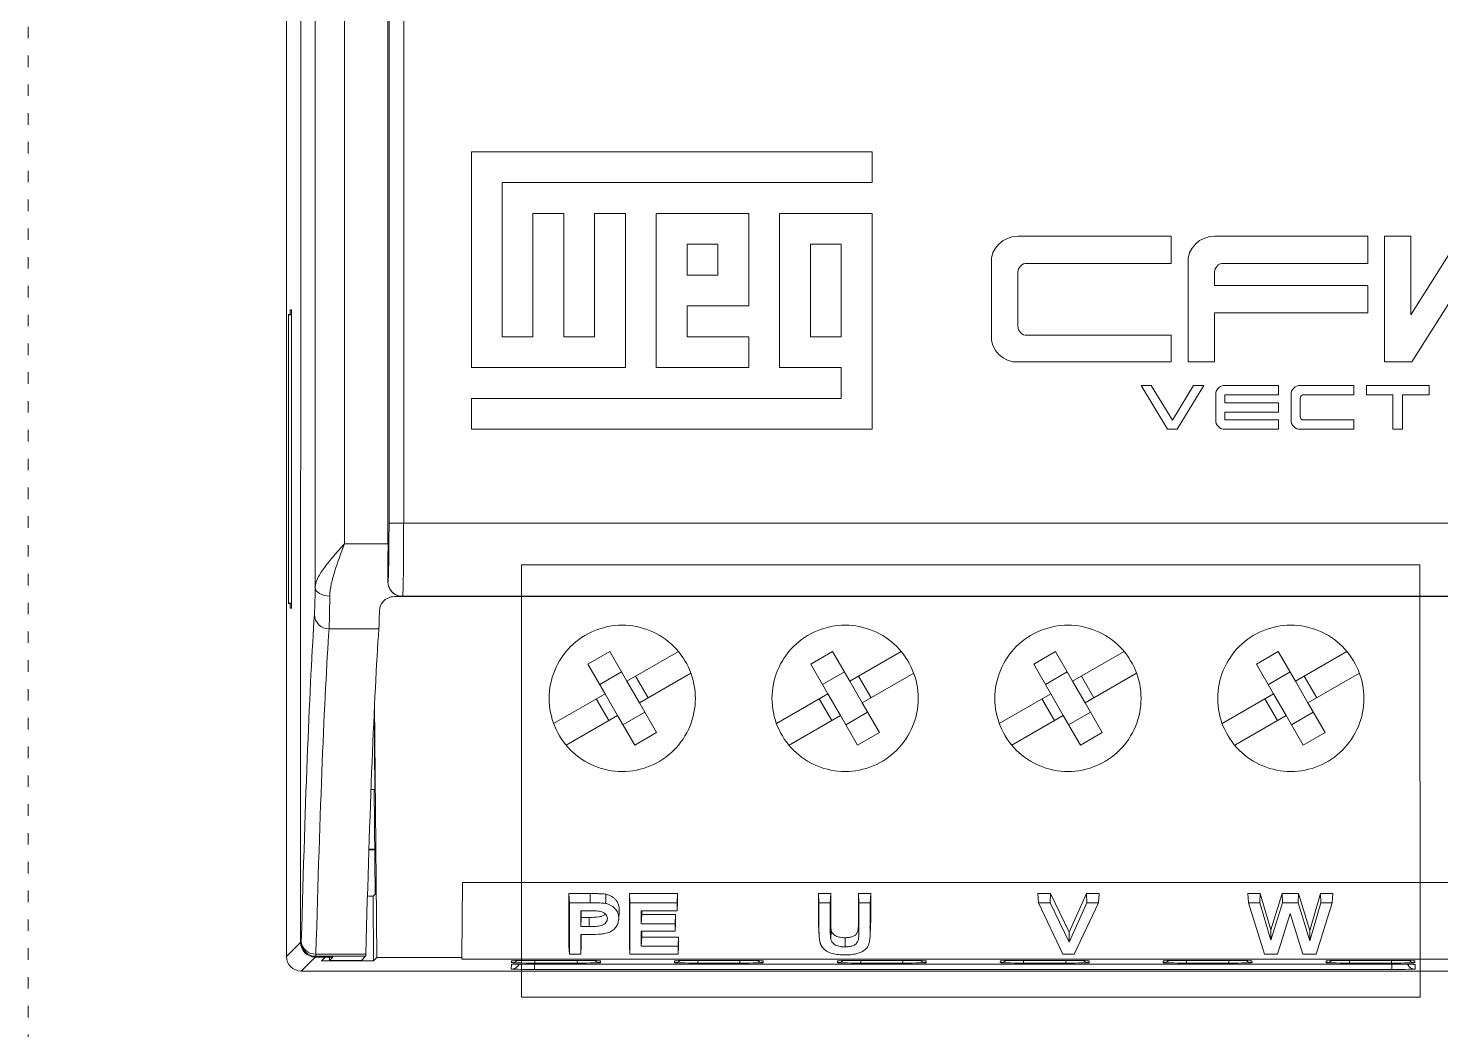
# Model space of a CAD drawing. Header units: millimetres. Extents: x 32696 to 36207, y 16706 to 17911.
# Drawn here: x 35109.6 to 35256.8, y 16825.3 to 16929.6 of the extents above; entities that cross this region are included whole.
import ezdxf

# ---------------------------------------------------------------- set-up
doc = ezdxf.new("R2010")
doc.units = ezdxf.units.MM
doc.header["$LTSCALE"] = 0.1
doc.linetypes.add('ACAD_ISO03W100', pattern=[30, 12, -18])
doc.layers.get('0').update_dxf_attribs({"lineweight": 20})
doc.layers.add('ANNOTATION', color=252, linetype='ACAD_ISO03W100', lineweight=13)
doc.layers.add('POTENCIA', color=2, linetype='Continuous', lineweight=25)

# ---------------------------------------------------------------- blocks, each defined once
blk = doc.blocks.new('CFW-300')
at = {"lineweight": 9}
for p, q in [((37484.574, 17426.903), (37484.574, 17348.434)), ((37484.574, 17426.903), (37484.574, 17348.434)), ((37486.327, 17355.837), (37486.327, 17383.385)), ((37486.577, 17383.383), (37486.577, 17355.837)), ((37486.309, 17355.483), (37486.309, 17378.796)), ((37485.063, 17354.739), (37485.063, 17378.35)), ((37485.563, 17378.368), (37485.563, 17355.483)), ((37484.814, 17348.674), (37484.819, 17378.116)), ((37484.815, 17348.674), (37484.819, 17378.106)), ((37487.734, 17362.184), (37487.734, 17358.495)), ((37494.585, 17362.184), (37487.734, 17362.184)), ((37494.585, 17361.657), (37494.585, 17362.184)), ((37488.261, 17359.022), (37488.261, 17361.657)), ((37488.261, 17361.657), (37494.585, 17361.657)), ((37488.788, 17361.13), (37488.788, 17359.022)), ((37489.315, 17361.13), (37488.788, 17361.13)), ((37489.315, 17359.022), (37489.315, 17361.13)), ((37489.842, 17361.13), (37489.842, 17359.022)), ((37490.369, 17361.13), (37489.842, 17361.13)), ((37490.369, 17358.495), (37490.369, 17361.13)), ((37490.896, 17361.13), (37490.896, 17358.495)), ((37492.477, 17361.13), (37490.896, 17361.13)), ((37492.477, 17359.549), (37492.477, 17361.13)), ((37494.585, 17361.13), (37493.004, 17361.13)), ((37493.004, 17361.13), (37493.004, 17358.495)), ((37494.585, 17357.441), (37494.585, 17361.13)), ((37491.95, 17360.603), (37491.423, 17360.603)), ((37491.423, 17360.603), (37491.423, 17360.076)), ((37491.95, 17360.076), (37491.95, 17360.603)), ((37494.058, 17360.603), (37493.531, 17360.603)), ((37493.531, 17360.603), (37493.531, 17359.022)), ((37494.058, 17359.022), (37494.058, 17360.603)), ((37496.649, 17360.459), (37496.694, 17360.535)), ((37496.694, 17360.535), (37496.755, 17360.603)), ((37496.755, 17360.603), (37496.824, 17360.664)), ((37496.824, 17360.664), (37496.9, 17360.703)), ((37496.9, 17360.703), (37496.992, 17360.733)), ((37496.992, 17360.733), (37497.076, 17360.741)), ((37497.076, 17360.741), (37499.698, 17360.741)), ((37499.698, 17360.741), (37499.698, 17360.276)), ((37500.01, 17360.459), (37500.056, 17360.535)), ((37500.056, 17360.535), (37500.117, 17360.603)), ((37500.117, 17360.603), (37500.185, 17360.664)), ((37500.185, 17360.664), (37500.261, 17360.703)), ((37500.261, 17360.703), (37500.353, 17360.733)), ((37500.353, 17360.733), (37500.437, 17360.741)), ((37500.437, 17360.741), (37503.06, 17360.741)), ((37503.06, 17360.741), (37503.06, 17360.276)), ((37503.348, 17360.741), (37503.798, 17360.741)), ((37503.348, 17358.591), (37503.348, 17360.741)), ((37503.798, 17360.741), (37503.798, 17359.399)), ((37503.798, 17359.399), (37504.644, 17360.741)), ((37496.626, 17360.367), (37496.649, 17360.459)), ((37496.626, 17358.956), (37496.626, 17360.367)), ((37497.205, 17360.276), (37497.175, 17360.268)), ((37499.698, 17360.276), (37497.205, 17360.276)), ((37499.987, 17360.367), (37500.01, 17360.459)), ((37499.987, 17358.591), (37499.987, 17360.367)), ((37500.566, 17360.276), (37500.536, 17360.268)), ((37503.06, 17360.276), (37500.566, 17360.276)), ((37504.881, 17360.283), (37503.814, 17358.591)), ((37491.423, 17360.076), (37491.95, 17360.076)), ((37497.083, 17360.154), (37497.076, 17360.123)), ((37497.076, 17360.123), (37497.076, 17359.2)), ((37497.091, 17360.184), (37497.083, 17360.154)), ((37497.106, 17360.207), (37497.091, 17360.184)), ((37497.121, 17360.23), (37497.106, 17360.207)), ((37497.144, 17360.253), (37497.121, 17360.23)), ((37497.175, 17360.268), (37497.144, 17360.253)), ((37500.444, 17360.154), (37500.437, 17360.123)), ((37500.437, 17360.123), (37500.437, 17359.895)), ((37500.452, 17360.184), (37500.444, 17360.154)), ((37500.468, 17360.207), (37500.452, 17360.184)), ((37500.483, 17360.23), (37500.468, 17360.207)), ((37500.505, 17360.253), (37500.483, 17360.23)), ((37500.536, 17360.268), (37500.505, 17360.253)), ((37500.437, 17359.895), (37503.06, 17359.895)), ((37503.06, 17359.895), (37503.06, 17359.429)), ((37484.609, 17359.402), (37484.609, 17359.398)), ((37484.661, 17359.402), (37484.609, 17359.402)), ((37484.609, 17359.398), (37484.661, 17359.396)), ((37484.609, 17354.47), (37484.609, 17359.398)), ((37484.635, 17359.402), (37484.635, 17359.484)), ((37484.635, 17359.484), (37484.661, 17359.484)), ((37484.661, 17359.484), (37484.661, 17354.384)), ((37491.423, 17359.549), (37492.477, 17359.549)), ((37491.423, 17359.022), (37491.423, 17359.549)), ((37503.06, 17359.429), (37500.437, 17359.429)), ((37500.437, 17359.429), (37500.437, 17358.591)), ((37497.076, 17359.2), (37497.083, 17359.17)), ((37497.083, 17359.17), (37497.091, 17359.139)), ((37497.091, 17359.139), (37497.106, 17359.117)), ((37497.106, 17359.117), (37497.121, 17359.094)), ((37497.121, 17359.094), (37497.144, 17359.071)), ((37497.144, 17359.071), (37497.175, 17359.056)), ((37488.788, 17359.022), (37488.261, 17359.022)), ((37489.842, 17359.022), (37489.315, 17359.022)), ((37492.477, 17359.022), (37491.423, 17359.022)), ((37492.477, 17358.495), (37492.477, 17359.022)), ((37493.531, 17359.022), (37494.058, 17359.022)), ((37496.649, 17358.873), (37496.626, 17358.956)), ((37496.694, 17358.789), (37496.649, 17358.873)), ((37497.175, 17359.056), (37497.205, 17359.048)), ((37497.205, 17359.048), (37499.698, 17359.048)), ((37499.698, 17359.048), (37499.698, 17358.591)), ((37496.755, 17358.72), (37496.694, 17358.789)), ((37496.824, 17358.659), (37496.755, 17358.72)), ((37496.9, 17358.621), (37496.824, 17358.659)), ((37496.992, 17358.591), (37496.9, 17358.621)), ((37499.698, 17358.591), (37496.992, 17358.591)), ((37500.437, 17358.591), (37499.987, 17358.591)), ((37503.814, 17358.591), (37503.348, 17358.591)), ((37487.734, 17358.495), (37490.369, 17358.495)), ((37490.896, 17358.495), (37492.477, 17358.495)), ((37493.004, 17358.495), (37494.058, 17358.495)), ((37494.058, 17358.495), (37494.058, 17357.968)), ((37499.637, 17357.441), (37499.185, 17358.191)), ((37499.185, 17358.191), (37499.358, 17358.191)), ((37499.358, 17358.191), (37499.719, 17357.595)), ((37499.719, 17357.595), (37500.081, 17358.191)), ((37500.257, 17358.191), (37499.799, 17357.441)), ((37500.081, 17358.191), (37500.257, 17358.191)), ((37500.469, 17358.092), (37500.485, 17358.119)), ((37500.485, 17358.119), (37500.506, 17358.145)), ((37500.506, 17358.145), (37500.53, 17358.164)), ((37500.53, 17358.164), (37500.556, 17358.18)), ((37500.556, 17358.18), (37500.588, 17358.188)), ((37500.588, 17358.188), (37500.618, 17358.191)), ((37500.618, 17358.191), (37501.533, 17358.191)), ((37501.533, 17358.191), (37501.533, 17358.031)), ((37501.757, 17358.092), (37501.773, 17358.119)), ((37501.773, 17358.119), (37501.795, 17358.143)), ((37501.795, 17358.143), (37501.818, 17358.164)), ((37501.818, 17358.164), (37501.845, 17358.177)), ((37501.845, 17358.177), (37501.877, 17358.188)), ((37501.877, 17358.188), (37501.906, 17358.191)), ((37501.906, 17358.191), (37502.821, 17358.191)), ((37502.821, 17358.191), (37502.821, 17358.028)), ((37503.038, 17358.031), (37503.038, 17358.191)), ((37503.038, 17358.191), (37504.11, 17358.191)), ((37504.11, 17358.191), (37504.11, 17358.031)), ((37487.734, 17357.968), (37487.734, 17357.441)), ((37494.058, 17357.968), (37487.734, 17357.968)), ((37500.461, 17358.063), (37500.469, 17358.092)), ((37500.461, 17357.568), (37500.461, 17358.063)), ((37501.533, 17358.031), (37500.618, 17358.031)), ((37500.618, 17358.031), (37500.618, 17357.895)), ((37500.618, 17357.895), (37501.533, 17357.895)), ((37501.533, 17357.895), (37501.533, 17357.736)), ((37501.749, 17358.06), (37501.757, 17358.092)), ((37501.749, 17357.568), (37501.749, 17358.06)), ((37501.909, 17357.986), (37501.906, 17357.975)), ((37501.906, 17357.975), (37501.906, 17357.653)), ((37501.912, 17357.996), (37501.909, 17357.986)), ((37501.917, 17358.004), (37501.912, 17357.996)), ((37501.922, 17358.012), (37501.917, 17358.004)), ((37501.93, 17358.02), (37501.922, 17358.012)), ((37501.941, 17358.026), (37501.93, 17358.02)), ((37501.951, 17358.028), (37501.941, 17358.026)), ((37502.821, 17358.028), (37501.951, 17358.028)), ((37503.49, 17358.031), (37503.038, 17358.031)), ((37503.49, 17357.441), (37503.49, 17358.031)), ((37504.11, 17358.031), (37503.652, 17358.031)), ((37503.652, 17358.031), (37503.652, 17357.441)), ((37500.618, 17357.736), (37500.618, 17357.6)), ((37501.533, 17357.736), (37500.618, 17357.736)), ((37501.906, 17357.653), (37501.909, 17357.643)), ((37501.909, 17357.643), (37501.912, 17357.632)), ((37501.912, 17357.632), (37501.917, 17357.624)), ((37501.917, 17357.624), (37501.922, 17357.616)), ((37487.734, 17357.441), (37494.585, 17357.441)), ((37499.799, 17357.441), (37499.637, 17357.441)), ((37500.469, 17357.539), (37500.461, 17357.568)), ((37500.485, 17357.512), (37500.469, 17357.539)), ((37500.506, 17357.486), (37500.485, 17357.512)), ((37500.53, 17357.467), (37500.506, 17357.486)), ((37500.556, 17357.451), (37500.53, 17357.467)), ((37500.588, 17357.443), (37500.556, 17357.451)), ((37500.618, 17357.441), (37500.588, 17357.443)), ((37500.618, 17357.6), (37501.533, 17357.6)), ((37501.533, 17357.441), (37500.618, 17357.441)), ((37501.533, 17357.6), (37501.533, 17357.441)), ((37501.757, 17357.539), (37501.749, 17357.568)), ((37501.773, 17357.51), (37501.757, 17357.539)), ((37501.795, 17357.486), (37501.773, 17357.51)), ((37501.818, 17357.465), (37501.795, 17357.486)), ((37501.845, 17357.451), (37501.818, 17357.465)), ((37501.877, 17357.441), (37501.845, 17357.451)), ((37502.821, 17357.441), (37501.877, 17357.441)), ((37501.922, 17357.616), (37501.93, 17357.608)), ((37501.93, 17357.608), (37501.941, 17357.603)), ((37501.941, 17357.603), (37501.951, 17357.6)), ((37501.951, 17357.6), (37502.821, 17357.6)), ((37502.821, 17357.6), (37502.821, 17357.441)), ((37503.652, 17357.441), (37503.49, 17357.441)), ((37486.577, 17355.837), (37486.327, 17355.837)), ((37486.577, 17355.837), (37517.542, 17355.837)), ((37485.563, 17355.483), (37486.309, 17355.483)), ((37486.306, 17354.834), (37486.309, 17354.837)), ((37486.554, 17354.582), (37486.416, 17354.582)), ((37486.559, 17354.587), (37486.554, 17354.582)), ((37486.554, 17354.582), (37517.564, 17354.582)), ((37517.559, 17354.587), (37486.559, 17354.587)), ((37484.609, 17354.47), (37484.661, 17354.471)), ((37484.609, 17354.465), (37484.609, 17354.47)), ((37484.661, 17354.465), (37484.609, 17354.465)), ((37484.635, 17354.384), (37484.635, 17354.465)), ((37484.661, 17354.384), (37484.635, 17354.384)), ((37486.152, 17354.032), (37485.301, 17354.032)), ((37490.1, 17353.644), (37489.728, 17353.429)), ((37490.393, 17353.137), (37490.1, 17353.644)), ((37491.273, 17353.645), (37490.393, 17353.137)), ((37493.91, 17353.644), (37493.538, 17353.429)), ((37494.203, 17353.137), (37493.91, 17353.644)), ((37495.083, 17353.645), (37494.203, 17353.137)), ((37497.72, 17353.644), (37497.348, 17353.429)), ((37498.013, 17353.137), (37497.72, 17353.644)), ((37498.893, 17353.645), (37498.013, 17353.137)), ((37501.53, 17353.644), (37501.158, 17353.429)), ((37501.823, 17353.137), (37501.53, 17353.644)), ((37502.703, 17353.645), (37501.823, 17353.137)), ((37489.728, 17353.429), (37490.02, 17352.922)), ((37489.93, 17353.079), (37490.302, 17353.294)), ((37490.608, 17352.765), (37491.488, 17353.273)), ((37493.538, 17353.429), (37493.83, 17352.922)), ((37493.74, 17353.079), (37494.112, 17353.294)), ((37494.418, 17352.765), (37495.298, 17353.273)), ((37497.348, 17353.429), (37497.64, 17352.922)), ((37497.55, 17353.079), (37497.922, 17353.294)), ((37498.228, 17352.765), (37499.108, 17353.273)), ((37501.158, 17353.429), (37501.45, 17352.922)), ((37501.36, 17353.079), (37501.732, 17353.294)), ((37502.038, 17352.765), (37502.918, 17353.273)), ((37490.608, 17352.765), (37490.393, 17353.137)), ((37490.758, 17352.851), (37490.543, 17353.224)), ((37494.418, 17352.765), (37494.203, 17353.137)), ((37494.568, 17352.851), (37494.353, 17353.224)), ((37498.228, 17352.765), (37498.013, 17353.137)), ((37498.378, 17352.851), (37498.163, 17353.224)), ((37502.038, 17352.765), (37501.823, 17353.137)), ((37502.188, 17352.851), (37501.973, 17353.224)), ((37490.02, 17352.922), (37489.14, 17352.414)), ((37489.87, 17352.836), (37490.085, 17352.463)), ((37490.235, 17352.55), (37490.02, 17352.922)), ((37493.83, 17352.922), (37492.95, 17352.414)), ((37493.68, 17352.836), (37493.895, 17352.463)), ((37494.045, 17352.55), (37493.83, 17352.922)), ((37497.64, 17352.922), (37496.76, 17352.414)), ((37497.49, 17352.836), (37497.705, 17352.463)), ((37497.855, 17352.55), (37497.64, 17352.922)), ((37501.45, 17352.922), (37500.57, 17352.414)), ((37501.3, 17352.836), (37501.515, 17352.463)), ((37501.665, 17352.55), (37501.45, 17352.922)), ((37486.086, 17351.284), (37486.075, 17352.628)), ((37486.08, 17352.738), (37486.106, 17349.72)), ((37489.355, 17352.042), (37490.235, 17352.55)), ((37490.235, 17352.55), (37490.528, 17352.043)), ((37490.326, 17352.393), (37490.698, 17352.608)), ((37490.901, 17352.258), (37490.608, 17352.765)), ((37493.165, 17352.042), (37494.045, 17352.55)), ((37494.045, 17352.55), (37494.338, 17352.043)), ((37494.136, 17352.393), (37494.508, 17352.608)), ((37494.711, 17352.258), (37494.418, 17352.765)), ((37496.975, 17352.042), (37497.855, 17352.55)), ((37497.855, 17352.55), (37498.148, 17352.043)), ((37497.946, 17352.393), (37498.318, 17352.608)), ((37498.521, 17352.258), (37498.228, 17352.765)), ((37500.785, 17352.042), (37501.665, 17352.55)), ((37501.665, 17352.55), (37501.958, 17352.043)), ((37501.756, 17352.393), (37502.128, 17352.608)), ((37502.331, 17352.258), (37502.038, 17352.765)), ((37490.528, 17352.043), (37490.901, 17352.258)), ((37494.338, 17352.043), (37494.711, 17352.258)), ((37498.148, 17352.043), (37498.521, 17352.258)), ((37501.958, 17352.043), (37502.331, 17352.258)), ((37486.086, 17351.284), (37486.019, 17351.284)), ((37486.073, 17351.284), (37486.088, 17349.496)), ((37485.983, 17350.269), (37486.082, 17350.269)), ((37486.082, 17350.256), (37485.983, 17350.256)), ((37486.106, 17349.72), (37486.1, 17349.72)), ((37486.117, 17348.415), (37486.106, 17349.72)), ((37487.574, 17348.415), (37487.585, 17349.695)), ((37516.533, 17349.695), (37487.585, 17349.695)), ((37486.054, 17349.462), (37486.002, 17349.462)), ((37486.088, 17349.496), (37486.054, 17349.462)), ((37486.054, 17349.462), (37486.064, 17348.361)), ((37489.402, 17349.509), (37489.766, 17349.509)), ((37489.402, 17348.615), (37489.402, 17349.509)), ((37489.41, 17349.352), (37489.402, 17349.509)), ((37489.766, 17349.352), (37489.766, 17349.509)), ((37490.437, 17349.509), (37491.261, 17349.509)), ((37490.437, 17348.615), (37490.437, 17349.509)), ((37490.445, 17349.352), (37490.437, 17349.509)), ((37491.253, 17349.352), (37491.261, 17349.509)), ((37491.261, 17349.509), (37491.261, 17349.358)), ((37493.668, 17349.509), (37493.879, 17349.509)), ((37493.668, 17349.034), (37493.668, 17349.509)), ((37493.676, 17349.352), (37493.668, 17349.509)), ((37493.871, 17349.352), (37493.879, 17349.509)), ((37493.879, 17349.509), (37493.879, 17349.025)), ((37494.352, 17349.509), (37494.562, 17349.509)), ((37494.352, 17349.014), (37494.352, 17349.509)), ((37494.36, 17349.352), (37494.352, 17349.509)), ((37494.555, 17349.352), (37494.562, 17349.509)), ((37494.562, 17349.509), (37494.562, 17349.041)), ((37497.417, 17349.509), (37497.636, 17349.509)), ((37497.429, 17349.352), (37497.417, 17349.509)), ((37497.631, 17349.352), (37497.636, 17349.509)), ((37497.636, 17349.509), (37497.952, 17348.847)), ((37497.952, 17348.847), (37498.25, 17349.509)), ((37498.25, 17349.509), (37498.469, 17349.509)), ((37498.255, 17349.352), (37498.25, 17349.509)), ((37498.457, 17349.352), (37498.469, 17349.509)), ((37501.008, 17349.509), (37501.222, 17349.509)), ((37501.018, 17349.352), (37501.008, 17349.509)), ((37501.216, 17349.352), (37501.222, 17349.509)), ((37501.222, 17349.509), (37501.402, 17348.89)), ((37501.402, 17348.89), (37501.596, 17349.509)), ((37501.596, 17349.509), (37501.875, 17349.509)), ((37501.602, 17349.352), (37501.596, 17349.509)), ((37501.869, 17349.352), (37501.875, 17349.509)), ((37501.875, 17349.509), (37502.068, 17348.878)), ((37502.068, 17348.878), (37502.249, 17349.509)), ((37502.249, 17349.509), (37502.463, 17349.509)), ((37502.255, 17349.352), (37502.249, 17349.509)), ((37502.453, 17349.352), (37502.463, 17349.509)), ((37489.41, 17348.471), (37489.41, 17349.352)), ((37489.41, 17349.352), (37489.766, 17349.352)), ((37489.734, 17349.215), (37489.605, 17349.215)), ((37489.605, 17349.215), (37489.605, 17348.945)), ((37489.613, 17349.215), (37489.613, 17349.102)), ((37490.253, 17349.057), (37490.261, 17349.208)), ((37490.261, 17349.233), (37490.254, 17349.199)), ((37490.254, 17349.083), (37490.261, 17349.233)), ((37490.445, 17348.471), (37490.445, 17349.352)), ((37490.445, 17349.352), (37491.253, 17349.352)), ((37491.253, 17349.215), (37490.639, 17349.215)), ((37490.639, 17349.215), (37490.639, 17348.992)), ((37490.647, 17349.215), (37490.647, 17349.149)), ((37491.253, 17349.215), (37491.261, 17349.358)), ((37491.253, 17349.352), (37491.253, 17349.215)), ((37493.676, 17349.352), (37493.871, 17349.352)), ((37493.676, 17348.884), (37493.676, 17349.352)), ((37493.871, 17349.352), (37493.871, 17348.874)), ((37494.36, 17349.352), (37494.555, 17349.352)), ((37494.36, 17348.864), (37494.36, 17349.352)), ((37494.555, 17349.352), (37494.555, 17348.891)), ((37497.429, 17349.352), (37497.631, 17349.352)), ((37497.849, 17348.471), (37497.429, 17349.352)), ((37497.631, 17349.352), (37497.952, 17348.678)), ((37497.952, 17348.678), (37498.255, 17349.352)), ((37498.457, 17349.352), (37498.042, 17348.471)), ((37498.255, 17349.352), (37498.457, 17349.352)), ((37501.018, 17349.352), (37501.216, 17349.352)), ((37501.294, 17348.471), (37501.018, 17349.352)), ((37501.216, 17349.352), (37501.402, 17348.713)), ((37501.402, 17348.713), (37501.602, 17349.352)), ((37501.602, 17349.352), (37501.869, 17349.352)), ((37501.869, 17349.352), (37502.069, 17348.701)), ((37502.069, 17348.701), (37502.255, 17349.352)), ((37502.453, 17349.352), (37502.18, 17348.471)), ((37502.255, 17349.352), (37502.453, 17349.352)), ((37489.605, 17348.945), (37489.613, 17349.102)), ((37489.605, 17348.945), (37489.75, 17348.945)), ((37489.613, 17349.102), (37489.75, 17349.102)), ((37489.75, 17348.945), (37489.75, 17349.102)), ((37490.639, 17348.992), (37490.647, 17349.149)), ((37490.639, 17348.992), (37491.218, 17348.992)), ((37490.647, 17349.149), (37491.226, 17349.149)), ((37491.218, 17348.992), (37491.226, 17349.149)), ((37491.218, 17348.866), (37491.226, 17349.009)), ((37491.218, 17348.992), (37491.218, 17348.866)), ((37491.226, 17349.149), (37491.226, 17349.009)), ((37493.676, 17348.966), (37493.668, 17349.034)), ((37493.676, 17348.884), (37493.668, 17349.034)), ((37493.871, 17348.874), (37493.879, 17349.025)), ((37494.36, 17348.864), (37494.352, 17349.014)), ((37494.562, 17349.041), (37494.549, 17348.932)), ((37494.552, 17348.797), (37494.56, 17348.948)), ((37494.555, 17348.891), (37494.562, 17349.041)), ((37501.735, 17349.165), (37501.518, 17348.471)), ((37501.948, 17348.471), (37501.735, 17349.165)), ((37484.815, 17348.674), (37484.827, 17348.686)), ((37489.765, 17348.808), (37489.605, 17348.808)), ((37489.605, 17348.808), (37489.605, 17348.471)), ((37489.613, 17348.808), (37489.613, 17348.615)), ((37491.218, 17348.866), (37490.639, 17348.866)), ((37490.639, 17348.866), (37490.639, 17348.608)), ((37490.639, 17348.608), (37490.647, 17348.766)), ((37490.647, 17348.866), (37490.647, 17348.766)), ((37490.647, 17348.766), (37491.278, 17348.766)), ((37491.27, 17348.608), (37491.278, 17348.766)), ((37491.278, 17348.766), (37491.278, 17348.615)), ((37493.88, 17348.726), (37493.888, 17348.878)), ((37494.123, 17348.597), (37494.123, 17348.754)), ((37497.952, 17348.678), (37497.952, 17348.847)), ((37501.402, 17348.713), (37501.402, 17348.89)), ((37502.069, 17348.701), (37502.068, 17348.878)), ((37484.574, 17348.434), (37484.814, 17348.674)), ((37485.077, 17348.475), (37485.929, 17348.475)), ((37485.077, 17348.475), (37485.077, 17348.436)), ((37489.41, 17348.471), (37489.402, 17348.615)), ((37489.605, 17348.471), (37489.41, 17348.471)), ((37489.605, 17348.471), (37489.613, 17348.615)), ((37490.445, 17348.471), (37490.437, 17348.615)), ((37491.27, 17348.471), (37490.445, 17348.471)), ((37490.639, 17348.608), (37491.27, 17348.608)), ((37491.27, 17348.471), (37491.278, 17348.615)), ((37491.27, 17348.608), (37491.27, 17348.471)), ((37498.042, 17348.471), (37497.849, 17348.471)), ((37501.518, 17348.471), (37501.294, 17348.471)), ((37502.18, 17348.471), (37501.948, 17348.471)), ((37485.064, 17348.424), (37484.824, 17348.184)), ((37485.077, 17348.436), (37485.064, 17348.424)), ((37485.233, 17348.424), (37485.064, 17348.424)), ((37485.364, 17348.424), (37485.064, 17348.424)), ((37485.927, 17348.436), (37485.077, 17348.436)), ((37485.17, 17348.361), (37485.233, 17348.424)), ((37485.17, 17348.361), (37486.064, 17348.361)), ((37485.233, 17348.424), (37485.233, 17348.424)), ((37485.364, 17348.424), (37485.308, 17348.367)), ((37485.308, 17348.367), (37485.858, 17348.367)), ((37485.858, 17348.367), (37485.927, 17348.436)), ((37486.064, 17348.361), (37486.117, 17348.415)), ((37487.574, 17348.415), (37486.117, 17348.415)), ((37487.574, 17348.39), (37487.574, 17348.415)), ((37516.545, 17348.39), (37487.574, 17348.39)), ((37488.416, 17348.219), (37488.42, 17348.297)), ((37488.448, 17348.3), (37488.42, 17348.297)), ((37488.422, 17348.328), (37488.423, 17348.359)), ((37488.451, 17348.362), (37488.423, 17348.359)), ((37488.441, 17348.299), (37488.441, 17348.299)), ((37488.445, 17348.361), (37488.444, 17348.361)), ((37488.815, 17348.304), (37488.815, 17348.212)), ((37503.473, 17348.212), (37488.815, 17348.212)), ((37488.82, 17348.304), (37503.468, 17348.304)), ((37488.821, 17348.321), (37488.821, 17348.366)), ((37489.542, 17348.321), (37488.821, 17348.321)), ((37488.823, 17348.366), (37489.54, 17348.366)), ((37489.542, 17348.321), (37489.542, 17348.366)), ((37489.94, 17348.359), (37489.912, 17348.362)), ((37489.915, 17348.361), (37489.917, 17348.361)), ((37489.94, 17348.359), (37489.941, 17348.328)), ((37491.207, 17348.328), (37491.208, 17348.359)), ((37491.236, 17348.362), (37491.208, 17348.359)), ((37491.23, 17348.361), (37491.229, 17348.361)), ((37491.606, 17348.321), (37491.606, 17348.366)), ((37492.327, 17348.321), (37491.606, 17348.321)), ((37491.608, 17348.366), (37492.325, 17348.366)), ((37492.327, 17348.321), (37492.327, 17348.366)), ((37492.725, 17348.359), (37492.697, 17348.362)), ((37492.7, 17348.361), (37492.702, 17348.361)), ((37492.725, 17348.359), (37492.726, 17348.328)), ((37493.992, 17348.328), (37493.993, 17348.359)), ((37494.021, 17348.362), (37493.993, 17348.359)), ((37494.015, 17348.361), (37494.014, 17348.361)), ((37494.391, 17348.321), (37494.391, 17348.366)), ((37495.112, 17348.321), (37494.391, 17348.321)), ((37494.393, 17348.366), (37495.11, 17348.366)), ((37495.112, 17348.321), (37495.112, 17348.366)), ((37495.51, 17348.359), (37495.482, 17348.362)), ((37495.485, 17348.361), (37495.487, 17348.361)), ((37495.51, 17348.359), (37495.511, 17348.328)), ((37496.777, 17348.328), (37496.778, 17348.359)), ((37496.806, 17348.362), (37496.778, 17348.359)), ((37496.8, 17348.361), (37496.799, 17348.361)), ((37497.176, 17348.321), (37497.176, 17348.366)), ((37497.897, 17348.321), (37497.176, 17348.321)), ((37497.178, 17348.366), (37497.895, 17348.366)), ((37497.897, 17348.321), (37497.897, 17348.366)), ((37498.295, 17348.359), (37498.267, 17348.362)), ((37498.27, 17348.361), (37498.272, 17348.361)), ((37498.295, 17348.359), (37498.296, 17348.328)), ((37499.562, 17348.328), (37499.563, 17348.359)), ((37499.591, 17348.362), (37499.563, 17348.359)), ((37499.585, 17348.361), (37499.584, 17348.361)), ((37499.961, 17348.321), (37499.961, 17348.366)), ((37500.682, 17348.321), (37499.961, 17348.321)), ((37499.963, 17348.366), (37500.68, 17348.366)), ((37500.682, 17348.321), (37500.682, 17348.366)), ((37501.08, 17348.359), (37501.052, 17348.362)), ((37501.055, 17348.361), (37501.057, 17348.361)), ((37501.08, 17348.359), (37501.081, 17348.328)), ((37502.347, 17348.328), (37502.348, 17348.359)), ((37502.376, 17348.362), (37502.348, 17348.359)), ((37502.37, 17348.361), (37502.369, 17348.361)), ((37502.746, 17348.321), (37502.746, 17348.366)), ((37503.467, 17348.321), (37502.746, 17348.321)), ((37502.748, 17348.366), (37503.465, 17348.366)), ((37503.467, 17348.321), (37503.467, 17348.366)), ((37503.473, 17348.304), (37503.473, 17348.212)), ((37503.865, 17348.359), (37503.837, 17348.362)), ((37503.84, 17348.361), (37503.842, 17348.361)), ((37503.868, 17348.297), (37503.841, 17348.3)), ((37503.844, 17348.299), (37503.845, 17348.299)), ((37503.865, 17348.359), (37503.866, 17348.328)), ((37503.868, 17348.297), (37503.872, 17348.219)), ((37484.824, 17348.184), (37519.294, 17348.184)), ((37484.824, 17348.184), (37519.294, 17348.184))]:
    blk.add_line(p, q, dxfattribs=at)
at = {"lineweight": 9, "flags": 128}
for points in [[(37485.313, 17354.59), (37485.265, 17354.594), (37485.218, 17354.602), (37485.175, 17354.616), (37485.138, 17354.635), (37485.107, 17354.657), (37485.083, 17354.683), (37485.069, 17354.71), (37485.063, 17354.739)], [(37490.03, 17349.339), (37490.031, 17349.392), (37490.032, 17349.496)], [(37493.67, 17348.966), (37493.674, 17348.89), (37493.678, 17348.814)]]:
    blk.add_lwpolyline(points, dxfattribs=at)
at = {"lineweight": 9}
for centre, radius, start, end in [((37486.559, 17354.837), 0.25, 180.02, 269.9796), ((37485.298, 17354.279), 0.247, 181.2456, 270.6262), ((37485.061, 17348.71), 0.236, 185.8582, 273.7897), ((37485.077, 17348.686), 0.25, 180.0208, 269.9792), ((37488.416, 17348.369), 0.15, 269.9978, 333.6008), ((37488.422, 17348.478), 0.15, 270.0018, 310.2165), ((37489.941, 17348.478), 0.15, 229.7825, 269.9992), ((37491.207, 17348.478), 0.15, 270.0018, 310.2165), ((37492.726, 17348.478), 0.15, 229.7825, 269.9992), ((37493.992, 17348.478), 0.15, 270.0018, 310.2165), ((37495.511, 17348.478), 0.15, 229.7831, 269.9986), ((37496.777, 17348.478), 0.15, 270.0009, 310.2174), ((37498.296, 17348.478), 0.15, 229.7829, 269.9988), ((37499.562, 17348.478), 0.15, 270.0013, 310.217), ((37501.081, 17348.478), 0.15, 229.7829, 269.9988), ((37502.347, 17348.478), 0.15, 270.0012, 310.2171), ((37503.872, 17348.369), 0.15, 206.3989, 270.0022), ((37503.866, 17348.478), 0.15, 229.7829, 269.9989)]:
    blk.add_arc(centre, radius, start, end, dxfattribs=at)
for centre, major_axis, ratio, start_param, end_param in [((37486.309, 17355.837), (0, 1), 0.017455, 3.159046, 4.712389), ((37486.559, 17355.837), (0, 1.25), 0.013964, 3.159046, 4.712389), ((37486.283, 17355.483), (0, 1.5), 0.017455, 4.264889, 4.712389), ((37485.046, 17355.483), (0, 1.25), 0.017455, 3.396444, 4.074728), ((37485.296, 17355.483), (0, 1.5), 0.014546, 3.396444, 4.074728), ((37485.25, 17310.485), (0, 45.25), 0.017455, 0.254851, 0.565679), ((37486.146, 17355.483), (0, 1.5), 0.017455, 3.396444, 3.848982), ((37485.5, 17310.485), (0, 45), 0.017552, 0.254851, 0.565679), ((37486.35, 17310.485), (0, 45), 0.017455, 0.254851, 0.565679), ((37486.002, 17349.612), (0.088, 0.122), 0.999518, 3.466497, 3.765918), ((37485.064, 17348.674), (0.146, 0.203), 0.999518, 2.195426, 3.765918), ((37485.065, 17348.674), (0.04, 0.247), 0.999518, 1.731672, 3.302163), ((37485.927, 17348.686), (0, 0.25), 0.017455, 3.159046, 3.707272), ((37484.824, 17348.434), (-0.177, -0.177), 0.999695, 5.497939, 7.068431), ((37484.824, 17348.434), (0.177, 0.177), 0.999924, 2.356233, 3.926953), ((37485.308, 17348.617), (0, 0.25), 0.017452, 2.455852, 3.159043), ((37488.817, 17348.219), (0.401, 0), 0.017471, 3.140676, 4.708733), ((37488.821, 17348.297), (0.401, 0), 0.017439, 1.572622, 3.140679), ((37488.822, 17348.328), (0.401, 0), 0.017471, 3.140676, 4.708733), ((37488.824, 17348.359), (0.401, 0), 0.017439, 1.572622, 3.140679), ((37489.539, 17348.359), (0.401, 0), 0.017439, 0.000913, 1.568971), ((37489.541, 17348.328), (0.401, 0), 0.017471, 4.716045, 6.284102), ((37491.607, 17348.328), (0.401, 0), 0.017471, 3.140676, 4.708733), ((37491.609, 17348.359), (0.401, 0), 0.017439, 1.572622, 3.140679), ((37492.324, 17348.359), (0.401, 0), 0.017439, 0.000913, 1.568971), ((37492.326, 17348.328), (0.401, 0), 0.017471, 4.716045, 6.284102), ((37494.392, 17348.328), (0.401, 0), 0.017471, 3.140676, 4.708733), ((37494.394, 17348.359), (0.401, 0), 0.017439, 1.572622, 3.140679), ((37495.109, 17348.359), (0.401, 0), 0.017439, 0.000913, 1.568971), ((37495.111, 17348.328), (0.401, 0), 0.017471, 4.716045, 6.284102), ((37497.177, 17348.328), (0.401, 0), 0.017471, 3.140676, 4.708733), ((37497.179, 17348.359), (0.401, 0), 0.017439, 1.572622, 3.140679), ((37497.894, 17348.359), (0.401, 0), 0.017439, 0.000913, 1.568971), ((37497.896, 17348.328), (0.401, 0), 0.017471, 4.716045, 6.284102), ((37499.962, 17348.328), (0.401, 0), 0.017471, 3.140676, 4.708733), ((37499.964, 17348.359), (0.401, 0), 0.017439, 1.572622, 3.140679), ((37500.679, 17348.359), (0.401, 0), 0.017439, 0.000913, 1.568971), ((37500.681, 17348.328), (0.401, 0), 0.017471, 4.716045, 6.284102), ((37502.747, 17348.328), (0.401, 0), 0.017471, 3.140676, 4.708733), ((37502.749, 17348.359), (0.401, 0), 0.017439, 1.572622, 3.140679), ((37503.464, 17348.359), (0.401, 0), 0.017439, 0.000913, 1.568971), ((37503.466, 17348.328), (0.401, 0), 0.017471, 4.716045, 6.284102), ((37503.467, 17348.297), (0.401, 0), 0.017439, 0.000913, 1.568971), ((37503.472, 17348.219), (0.401, 0), 0.017471, 4.716045, 6.284102)]:
    blk.add_ellipse(centre, major_axis=major_axis, ratio=ratio, start_param=start_param, end_param=end_param, dxfattribs=at)
for points, knots in [([(37485.063, 17354.739), (37485.065, 17354.79), (37485.082, 17354.844), (37485.141, 17354.963), (37485.181, 17355.024), (37485.275, 17355.15), (37485.329, 17355.216), (37485.443, 17355.349), (37485.504, 17355.417), (37485.563, 17355.483)], [0, 0, 0, 0, 0.25, 0.25, 0.5, 0.5, 0.75, 0.75, 1, 1, 1, 1]), ([(37485.313, 17354.59), (37485.314, 17354.657), (37485.324, 17354.727), (37485.356, 17354.872), (37485.377, 17354.947), (37485.447, 17355.172), (37485.505, 17355.328), (37485.563, 17355.483)], [0, 0, 0, 0, 0.25, 0.25, 0.5, 0.5, 1, 1, 1, 1]), ([(37486.554, 17354.582), (37486.518, 17354.582), (37486.483, 17354.59), (37486.421, 17354.618), (37486.394, 17354.638), (37486.329, 17354.709), (37486.306, 17354.77), (37486.306, 17354.834)], [0, 0, 0, 0, 0.25, 0.25, 0.5, 0.5, 1, 1, 1, 1]), ([(37486.163, 17354.343), (37486.164, 17354.393), (37486.181, 17354.448), (37486.246, 17354.521), (37486.274, 17354.542), (37486.34, 17354.573), (37486.378, 17354.582), (37486.416, 17354.582)], [0, 0, 0, 0, 0.5, 0.5, 0.75, 0.75, 1, 1, 1, 1]), ([(37490.314, 17354.094), (37490.15, 17354.094), (37489.987, 17354.061), (37489.685, 17353.936), (37489.546, 17353.843), (37489.314, 17353.612), (37489.222, 17353.473), (37489.097, 17353.171), (37489.064, 17353.007), (37489.064, 17352.68), (37489.097, 17352.516), (37489.222, 17352.214), (37489.314, 17352.075), (37489.546, 17351.844), (37489.685, 17351.751), (37489.987, 17351.626), (37490.15, 17351.594), (37490.314, 17351.594), (37490.478, 17351.594), (37490.641, 17351.626), (37490.944, 17351.751), (37491.082, 17351.844), (37491.314, 17352.075), (37491.406, 17352.214), (37491.532, 17352.516), (37491.564, 17352.68), (37491.564, 17353.007), (37491.532, 17353.171), (37491.406, 17353.473), (37491.314, 17353.612), (37491.082, 17353.843), (37490.944, 17353.936), (37490.641, 17354.061), (37490.478, 17354.094), (37490.314, 17354.094)], [3.141593, 3.141593, 3.141593, 3.141593, 3.534292, 3.534292, 3.926991, 3.926991, 4.31969, 4.31969, 4.712389, 4.712389, 5.105088, 5.105088, 5.497787, 5.497787, 5.890486, 5.890486, 6.283185, 6.283185, 6.283185, 6.675884, 6.675884, 7.068583, 7.068583, 7.461283, 7.461283, 7.853982, 7.853982, 8.246681, 8.246681, 8.63938, 8.63938, 9.032079, 9.032079, 9.424778, 9.424778, 9.424778, 9.424778]), ([(37494.124, 17354.094), (37493.96, 17354.094), (37493.797, 17354.061), (37493.495, 17353.936), (37493.356, 17353.843), (37493.124, 17353.612), (37493.032, 17353.473), (37492.907, 17353.171), (37492.874, 17353.007), (37492.874, 17352.68), (37492.907, 17352.516), (37493.032, 17352.214), (37493.124, 17352.075), (37493.356, 17351.844), (37493.495, 17351.751), (37493.797, 17351.626), (37493.96, 17351.594), (37494.124, 17351.594), (37494.288, 17351.594), (37494.451, 17351.626), (37494.754, 17351.751), (37494.892, 17351.844), (37495.124, 17352.075), (37495.216, 17352.214), (37495.342, 17352.516), (37495.374, 17352.68), (37495.374, 17353.007), (37495.342, 17353.171), (37495.216, 17353.473), (37495.124, 17353.612), (37494.892, 17353.843), (37494.754, 17353.936), (37494.451, 17354.061), (37494.288, 17354.094), (37494.124, 17354.094)], [3.141593, 3.141593, 3.141593, 3.141593, 3.534292, 3.534292, 3.926991, 3.926991, 4.31969, 4.31969, 4.712389, 4.712389, 5.105088, 5.105088, 5.497787, 5.497787, 5.890486, 5.890486, 6.283185, 6.283185, 6.283185, 6.675884, 6.675884, 7.068583, 7.068583, 7.461283, 7.461283, 7.853982, 7.853982, 8.246681, 8.246681, 8.63938, 8.63938, 9.032079, 9.032079, 9.424778, 9.424778, 9.424778, 9.424778]), ([(37497.934, 17354.094), (37497.77, 17354.094), (37497.607, 17354.061), (37497.305, 17353.936), (37497.166, 17353.843), (37496.934, 17353.612), (37496.842, 17353.473), (37496.717, 17353.171), (37496.684, 17353.007), (37496.684, 17352.68), (37496.717, 17352.516), (37496.842, 17352.214), (37496.934, 17352.075), (37497.166, 17351.844), (37497.305, 17351.751), (37497.607, 17351.626), (37497.77, 17351.594), (37497.934, 17351.594), (37498.098, 17351.594), (37498.261, 17351.626), (37498.564, 17351.751), (37498.702, 17351.844), (37498.934, 17352.075), (37499.026, 17352.214), (37499.152, 17352.516), (37499.184, 17352.68), (37499.184, 17353.007), (37499.152, 17353.171), (37499.026, 17353.473), (37498.934, 17353.612), (37498.702, 17353.843), (37498.564, 17353.936), (37498.261, 17354.061), (37498.098, 17354.094), (37497.934, 17354.094)], [3.141593, 3.141593, 3.141593, 3.141593, 3.534292, 3.534292, 3.926991, 3.926991, 4.31969, 4.31969, 4.712389, 4.712389, 5.105088, 5.105088, 5.497787, 5.497787, 5.890486, 5.890486, 6.283185, 6.283185, 6.283185, 6.675884, 6.675884, 7.068583, 7.068583, 7.461283, 7.461283, 7.853982, 7.853982, 8.246681, 8.246681, 8.63938, 8.63938, 9.032079, 9.032079, 9.424778, 9.424778, 9.424778, 9.424778]), ([(37501.744, 17354.094), (37501.58, 17354.094), (37501.417, 17354.061), (37501.115, 17353.936), (37500.976, 17353.843), (37500.744, 17353.612), (37500.652, 17353.473), (37500.527, 17353.171), (37500.494, 17353.007), (37500.494, 17352.68), (37500.527, 17352.516), (37500.652, 17352.214), (37500.744, 17352.075), (37500.976, 17351.844), (37501.115, 17351.751), (37501.417, 17351.626), (37501.58, 17351.594), (37501.744, 17351.594), (37501.908, 17351.594), (37502.071, 17351.626), (37502.374, 17351.751), (37502.512, 17351.844), (37502.744, 17352.075), (37502.836, 17352.214), (37502.962, 17352.516), (37502.994, 17352.68), (37502.994, 17353.007), (37502.962, 17353.171), (37502.836, 17353.473), (37502.744, 17353.612), (37502.512, 17353.843), (37502.374, 17353.936), (37502.071, 17354.061), (37501.908, 17354.094), (37501.744, 17354.094)], [3.141593, 3.141593, 3.141593, 3.141593, 3.534292, 3.534292, 3.926991, 3.926991, 4.31969, 4.31969, 4.712389, 4.712389, 5.105088, 5.105088, 5.497787, 5.497787, 5.890486, 5.890486, 6.283185, 6.283185, 6.283185, 6.675884, 6.675884, 7.068583, 7.068583, 7.461283, 7.461283, 7.853982, 7.853982, 8.246681, 8.246681, 8.63938, 8.63938, 9.032079, 9.032079, 9.424778, 9.424778, 9.424778, 9.424778]), ([(37489.766, 17349.509), (37489.811, 17349.509), (37489.855, 17349.509), (37489.922, 17349.506), (37489.944, 17349.505), (37489.977, 17349.503), (37489.988, 17349.502), (37490.01, 17349.5), (37490.021, 17349.498), (37490.032, 17349.496)], [0, 0, 0, 0, 0.5, 0.5, 0.75, 0.75, 0.875, 0.875, 1, 1, 1, 1]), ([(37490.032, 17349.496), (37490.051, 17349.492), (37490.07, 17349.487), (37490.106, 17349.473), (37490.122, 17349.465), (37490.152, 17349.446), (37490.166, 17349.436), (37490.19, 17349.414), (37490.202, 17349.403), (37490.221, 17349.379), (37490.229, 17349.366), (37490.241, 17349.34), (37490.247, 17349.327), (37490.255, 17349.301), (37490.257, 17349.287), (37490.261, 17349.26), (37490.261, 17349.247), (37490.261, 17349.233)], [0, 0, 0, 0, 0.125, 0.125, 0.25, 0.25, 0.375, 0.375, 0.5, 0.5, 0.625, 0.625, 0.75, 0.75, 0.875, 0.875, 1, 1, 1, 1]), ([(37490.059, 17349.08), (37490.058, 17349.093), (37490.057, 17349.105), (37490.049, 17349.128), (37490.043, 17349.14), (37490.015, 17349.172), (37489.988, 17349.19), (37489.937, 17349.205), (37489.919, 17349.208), (37489.882, 17349.211), (37489.863, 17349.212), (37489.808, 17349.214), (37489.771, 17349.215), (37489.734, 17349.215)], [0, 0, 0, 0, 0.125, 0.125, 0.25, 0.25, 0.5, 0.5, 0.625, 0.625, 0.75, 0.75, 1, 1, 1, 1]), ([(37489.766, 17349.352), (37489.81, 17349.352), (37489.855, 17349.351), (37489.943, 17349.348), (37489.987, 17349.347), (37490.03, 17349.339)], [0, 0, 0, 0, 0.5, 0.5, 1, 1, 1, 1]), ([(37490.03, 17349.339), (37490.049, 17349.335), (37490.068, 17349.33), (37490.102, 17349.317), (37490.118, 17349.309), (37490.162, 17349.281), (37490.186, 17349.26), (37490.224, 17349.213), (37490.236, 17349.187), (37490.251, 17349.135), (37490.253, 17349.109), (37490.254, 17349.083)], [0, 0, 0, 0, 0.125, 0.125, 0.25, 0.25, 0.5, 0.5, 0.75, 0.75, 1, 1, 1, 1]), ([(37489.75, 17349.102), (37489.805, 17349.102), (37489.878, 17349.101), (37489.966, 17349.121), (37490.004, 17349.14), (37490.017, 17349.156), (37490.021, 17349.161)], [0, 0, 0, 0, 0.539632, 0.72927, 0.919355, 1, 1, 1, 1]), ([(37489.75, 17348.945), (37489.786, 17348.945), (37489.821, 17348.946), (37489.892, 17348.949), (37489.928, 17348.952), (37489.992, 17348.974), (37490.018, 17348.991), (37490.044, 17349.022), (37490.05, 17349.034), (37490.057, 17349.057), (37490.058, 17349.069), (37490.059, 17349.08)], [0, 0, 0, 0, 0.25, 0.25, 0.5, 0.5, 0.75, 0.75, 0.875, 0.875, 1, 1, 1, 1]), ([(37490.254, 17349.083), (37490.253, 17349.041), (37490.246, 17349), (37490.213, 17348.942), (37490.199, 17348.924), (37490.164, 17348.89), (37490.144, 17348.874), (37490.097, 17348.847), (37490.069, 17348.836), (37490.012, 17348.822), (37489.981, 17348.818), (37489.889, 17348.81), (37489.827, 17348.808), (37489.765, 17348.808)], [0, 0, 0, 0, 0.25, 0.25, 0.375, 0.375, 0.5, 0.5, 0.625, 0.625, 0.75, 0.75, 1, 1, 1, 1]), ([(37493.879, 17349.025), (37493.879, 17349.012), (37493.879, 17349), (37493.879, 17348.976), (37493.88, 17348.963), (37493.88, 17348.939), (37493.881, 17348.927), (37493.883, 17348.908), (37493.884, 17348.902), (37493.885, 17348.89), (37493.886, 17348.884), (37493.888, 17348.878)], [0, 0, 0, 0, 0.25, 0.25, 0.5, 0.5, 0.75, 0.75, 0.875, 0.875, 1, 1, 1, 1]), ([(37494.123, 17348.754), (37494.145, 17348.754), (37494.167, 17348.755), (37494.211, 17348.761), (37494.232, 17348.766), (37494.27, 17348.78), (37494.287, 17348.79), (37494.315, 17348.813), (37494.326, 17348.826), (37494.336, 17348.847), (37494.338, 17348.854), (37494.342, 17348.868), (37494.343, 17348.876), (37494.347, 17348.898), (37494.348, 17348.912), (37494.352, 17348.956), (37494.352, 17348.985), (37494.352, 17349.014)], [0, 0, 0, 0, 0.125, 0.125, 0.25, 0.25, 0.375, 0.375, 0.5, 0.5, 0.5625, 0.5625, 0.625, 0.625, 0.75, 0.75, 1, 1, 1, 1]), ([(37494.129, 17348.46), (37494.091, 17348.46), (37494.052, 17348.461), (37493.978, 17348.468), (37493.94, 17348.474), (37493.834, 17348.504), (37493.775, 17348.54), (37493.72, 17348.607), (37493.708, 17348.632), (37493.693, 17348.682), (37493.688, 17348.707), (37493.678, 17348.782), (37493.677, 17348.833), (37493.676, 17348.884)], [0, 0, 0, 0, 0.125, 0.125, 0.25, 0.25, 0.5, 0.5, 0.625, 0.625, 0.75, 0.75, 1, 1, 1, 1]), ([(37493.871, 17348.874), (37493.871, 17348.85), (37493.871, 17348.825), (37493.873, 17348.775), (37493.874, 17348.75), (37493.88, 17348.726)], [0, 0, 0, 0, 0.5, 0.5, 1, 1, 1, 1]), ([(37493.88, 17348.726), (37493.886, 17348.707), (37493.894, 17348.689), (37493.92, 17348.656), (37493.939, 17348.641), (37493.984, 17348.617), (37494.011, 17348.609), (37494.066, 17348.599), (37494.095, 17348.597), (37494.123, 17348.597)], [0, 0, 0, 0, 0.25, 0.25, 0.5, 0.5, 0.75, 0.75, 1, 1, 1, 1]), ([(37493.888, 17348.878), (37493.891, 17348.869), (37493.893, 17348.86), (37493.902, 17348.842), (37493.908, 17348.834), (37493.927, 17348.81), (37493.945, 17348.796), (37493.989, 17348.773), (37494.015, 17348.766), (37494.055, 17348.758), (37494.068, 17348.756), (37494.096, 17348.754), (37494.109, 17348.754), (37494.123, 17348.754)], [0, 0, 0, 0, 0.125, 0.125, 0.25, 0.25, 0.5, 0.5, 0.75, 0.75, 0.875, 0.875, 1, 1, 1, 1]), ([(37494.123, 17348.597), (37494.146, 17348.597), (37494.168, 17348.598), (37494.212, 17348.604), (37494.234, 17348.609), (37494.293, 17348.631), (37494.324, 17348.656), (37494.346, 17348.699), (37494.349, 17348.714), (37494.354, 17348.744), (37494.356, 17348.759), (37494.359, 17348.804), (37494.36, 17348.834), (37494.36, 17348.864)], [0, 0, 0, 0, 0.125, 0.125, 0.25, 0.25, 0.5, 0.5, 0.625, 0.625, 0.75, 0.75, 1, 1, 1, 1]), ([(37494.555, 17348.891), (37494.554, 17348.841), (37494.553, 17348.791), (37494.545, 17348.717), (37494.542, 17348.692), (37494.53, 17348.643), (37494.521, 17348.618), (37494.475, 17348.549), (37494.417, 17348.512), (37494.316, 17348.478), (37494.279, 17348.471), (37494.204, 17348.461), (37494.167, 17348.46), (37494.129, 17348.46)], [0, 0, 0, 0, 0.25, 0.25, 0.375, 0.375, 0.5, 0.5, 0.75, 0.75, 0.875, 0.875, 1, 1, 1, 1])]:
    blk.add_open_spline(points, degree=3, knots=knots, dxfattribs=at)

msp = doc.modelspace()

# ---------------------------------------------------------------- linework, layer by layer
at = {"layer": 'ANNOTATION', "lineweight": 20}
msp.add_lwpolyline([(35109.57, 17331.85), (35373.5, 17331.85), (35373.5, 16769.55), (35109.57, 16769.55)], close=True, dxfattribs=at)
at = {"layer": 'POTENCIA', "lineweight": 20}
msp.add_lwpolyline([(35254.68, 16828.66), (35161, 16828.66), (35160.98, 16873.68), (35254.66, 16873.68)], close=True, dxfattribs=at)

# ---------------------------------------------------------------- block references
at = {"xscale": 6.097568478884139, "yscale": 6.097568478884139, "zscale": 6.097568478884139}
msp.add_blockref('CFW-300', (-193428.26, -88950.37), dxfattribs=at)

doc.saveas('drawing.dxf')
